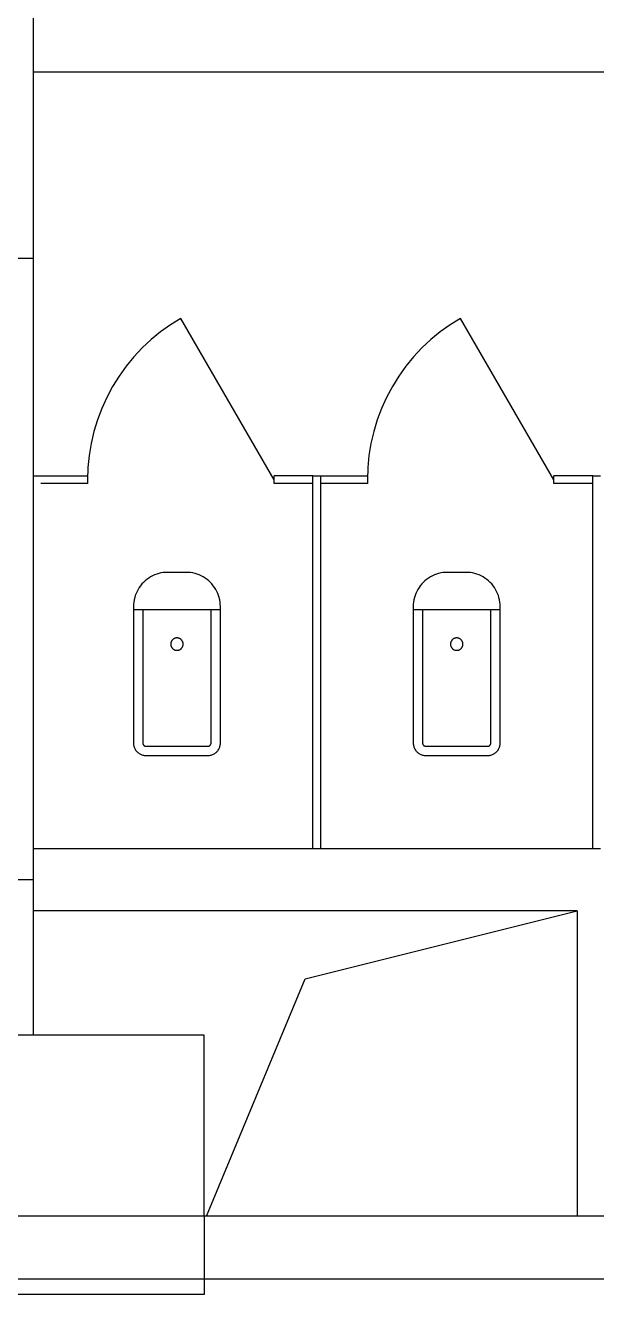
# Model space of a CAD drawing. Extents: x -81148 to 10972, y -53931 to 52487.
# Drawn here: x -60283 to -58445, y -35421 to -31336 of the extents above; entities that cross this region are included whole.
import ezdxf

# ---------------------------------------------------------------- set-up
doc = ezdxf.new("R2010")
doc.units = 0
doc.layers.get('0').update_dxf_attribs({"linetype": 'CONTINUOUS'})

msp = doc.modelspace()

# ---------------------------------------------------------------- linework, layer by layer
for p, q in [((-60257.9, -31286.4), (-60257.9, -31386.4)), ((-60257.9, -31386.4), (-60257.9, -31486.4)), ((-60257.9, -31486.4), (-58207.9, -31486.4)), ((-60257.9, -31486.4), (-60257.9, -32086.4)), ((-60257.9, -32086.4), (-60507.9, -32086.4)), ((-60257.9, -32086.4), (-60257.9, -32786.4)), ((-59816.3, -32300.1), (-59848.2, -32322.9)), ((-59782.9, -32279.3), (-59816.3, -32300.1)), ((-59482.9, -32798.9), (-59782.9, -32279.3)), ((-58916.3, -32300.1), (-58948.2, -32322.9)), ((-58882.9, -32279.3), (-58916.3, -32300.1)), ((-58582.9, -32798.9), (-58882.9, -32279.3)), ((-59878.5, -32347.8), (-59907.2, -32374.7)), ((-59848.2, -32322.9), (-59878.5, -32347.8)), ((-58978.5, -32347.8), (-59007.2, -32374.7)), ((-58948.2, -32322.9), (-58978.5, -32347.8)), ((-59907.2, -32374.7), (-59934, -32403.3)), ((-59007.2, -32374.7), (-59034, -32403.3)), ((-59958.9, -32433.7), (-59981.8, -32465.6)), ((-59934, -32403.3), (-59958.9, -32433.7)), ((-59058.9, -32433.7), (-59081.8, -32465.6)), ((-59034, -32403.3), (-59058.9, -32433.7)), ((-59981.8, -32465.6), (-60002.5, -32498.9)), ((-59081.8, -32465.6), (-59102.5, -32498.9)), ((-60002.5, -32498.9), (-60021, -32533.6)), ((-59102.5, -32498.9), (-59121, -32533.6)), ((-60021, -32533.6), (-60037.2, -32569.3)), ((-59121, -32533.6), (-59137.2, -32569.3)), ((-60037.2, -32569.3), (-60051.1, -32606.1)), ((-59137.2, -32569.3), (-59151.1, -32606.1)), ((-60051.1, -32606.1), (-60062.5, -32643.7)), ((-59151.1, -32606.1), (-59162.5, -32643.7)), ((-60062.5, -32643.7), (-60071.4, -32681.9)), ((-59162.5, -32643.7), (-59171.4, -32681.9)), ((-60077.8, -32720.6), (-60081.6, -32759.7)), ((-60071.4, -32681.9), (-60077.8, -32720.6)), ((-59177.8, -32720.6), (-59181.6, -32759.7)), ((-59171.4, -32681.9), (-59177.8, -32720.6)), ((-60081.6, -32759.7), (-60082.9, -32798.9)), ((-59181.6, -32759.7), (-59182.9, -32798.9)), ((-60257.9, -32786.4), (-60082.9, -32786.4)), ((-60257.9, -32786.4), (-60257.9, -33986.4)), ((-60082.9, -32786.4), (-60082.9, -32811.4)), ((-59482.9, -32811.4), (-59482.9, -32786.4)), ((-59357.9, -32786.4), (-59482.9, -32786.4)), ((-59357.9, -32786.4), (-59332.9, -32786.4)), ((-59357.9, -32811.4), (-59357.9, -32786.4)), ((-59332.9, -32811.4), (-59332.9, -32786.4)), ((-59332.9, -32786.4), (-59182.9, -32786.4)), ((-59182.9, -32786.4), (-59182.9, -32811.4)), ((-58582.9, -32811.4), (-58582.9, -32786.4)), ((-58457.9, -32786.4), (-58582.9, -32786.4)), ((-58457.9, -32786.4), (-58432.9, -32786.4)), ((-58457.9, -32811.4), (-58457.9, -32786.4)), ((-60082.9, -32811.4), (-60232.9, -32811.4)), ((-59357.9, -32811.4), (-59482.9, -32811.4)), ((-59357.9, -33986.4), (-59357.9, -32811.4)), ((-59332.9, -33986.4), (-59332.9, -32811.4)), ((-59182.9, -32811.4), (-59332.9, -32811.4)), ((-58457.9, -32811.4), (-58582.9, -32811.4)), ((-58457.9, -33986.4), (-58457.9, -32811.4)), ((-59903, -33129), (-59907.9, -33134.3)), ((-59897.7, -33124.1), (-59903, -33129)), ((-59892.2, -33119.5), (-59897.7, -33124.1)), ((-59886.3, -33115.3), (-59892.2, -33119.5)), ((-59880.2, -33111.5), (-59886.3, -33115.3)), ((-59873.8, -33108.1), (-59880.2, -33111.5)), ((-59867.3, -33105.2), (-59873.8, -33108.1)), ((-59860.6, -33102.6), (-59867.3, -33105.2)), ((-59853.7, -33100.5), (-59860.6, -33102.6)), ((-59846.7, -33098.9), (-59853.7, -33100.5)), ((-59839.6, -33097.7), (-59846.7, -33098.9)), ((-59832.4, -33097), (-59839.6, -33097.7)), ((-59825.2, -33096.8), (-59832.4, -33097)), ((-59765.6, -33096.8), (-59825.2, -33096.8)), ((-59758.4, -33097), (-59765.6, -33096.8)), ((-59751.3, -33097.7), (-59758.4, -33097)), ((-59744.2, -33098.9), (-59751.3, -33097.7)), ((-59737.2, -33100.5), (-59744.2, -33098.9)), ((-59730.3, -33102.6), (-59737.2, -33100.5)), ((-59723.5, -33105.2), (-59730.3, -33102.6)), ((-59717, -33108.1), (-59723.5, -33105.2)), ((-59710.6, -33111.5), (-59717, -33108.1)), ((-59704.5, -33115.3), (-59710.6, -33111.5)), ((-59698.7, -33119.5), (-59704.5, -33115.3)), ((-59693.1, -33124.1), (-59698.7, -33119.5)), ((-59687.8, -33129), (-59693.1, -33124.1)), ((-59682.9, -33134.3), (-59687.8, -33129)), ((-59003, -33129), (-59007.9, -33134.3)), ((-58997.7, -33124.1), (-59003, -33129)), ((-58992.2, -33119.5), (-58997.7, -33124.1)), ((-58986.3, -33115.3), (-58992.2, -33119.5)), ((-58980.2, -33111.5), (-58986.3, -33115.3)), ((-58973.8, -33108.1), (-58980.2, -33111.5)), ((-58967.3, -33105.2), (-58973.8, -33108.1)), ((-58960.6, -33102.6), (-58967.3, -33105.2)), ((-58953.7, -33100.5), (-58960.6, -33102.6)), ((-58946.7, -33098.9), (-58953.7, -33100.5)), ((-58939.6, -33097.7), (-58946.7, -33098.9)), ((-58932.4, -33097), (-58939.6, -33097.7)), ((-58925.2, -33096.8), (-58932.4, -33097)), ((-58865.6, -33096.8), (-58925.2, -33096.8)), ((-58858.4, -33097), (-58865.6, -33096.8)), ((-58851.3, -33097.7), (-58858.4, -33097)), ((-58844.2, -33098.9), (-58851.3, -33097.7)), ((-58837.2, -33100.5), (-58844.2, -33098.9)), ((-58830.3, -33102.6), (-58837.2, -33100.5)), ((-58823.5, -33105.2), (-58830.3, -33102.6)), ((-58817, -33108.1), (-58823.5, -33105.2)), ((-58810.6, -33111.5), (-58817, -33108.1)), ((-58804.5, -33115.3), (-58810.6, -33111.5)), ((-58798.7, -33119.5), (-58804.5, -33115.3)), ((-58793.1, -33124.1), (-58798.7, -33119.5)), ((-58787.8, -33129), (-58793.1, -33124.1)), ((-58782.9, -33134.3), (-58787.8, -33129)), ((-59926.8, -33164.7), (-59929.4, -33171.4)), ((-59923.9, -33158.1), (-59926.8, -33164.7)), ((-59920.5, -33151.8), (-59923.9, -33158.1)), ((-59916.7, -33145.7), (-59920.5, -33151.8)), ((-59912.5, -33139.8), (-59916.7, -33145.7)), ((-59907.9, -33134.3), (-59912.5, -33139.8)), ((-59678.4, -33139.8), (-59682.9, -33134.3)), ((-59674.2, -33145.7), (-59678.4, -33139.8)), ((-59670.4, -33151.8), (-59674.2, -33145.7)), ((-59667, -33158.1), (-59670.4, -33151.8)), ((-59664, -33164.7), (-59667, -33158.1)), ((-59661.5, -33171.4), (-59664, -33164.7)), ((-59026.8, -33164.7), (-59029.4, -33171.4)), ((-59023.9, -33158.1), (-59026.8, -33164.7)), ((-59020.5, -33151.8), (-59023.9, -33158.1)), ((-59016.7, -33145.7), (-59020.5, -33151.8)), ((-59012.5, -33139.8), (-59016.7, -33145.7)), ((-59007.9, -33134.3), (-59012.5, -33139.8)), ((-58778.4, -33139.8), (-58782.9, -33134.3)), ((-58774.2, -33145.7), (-58778.4, -33139.8)), ((-58770.4, -33151.8), (-58774.2, -33145.7)), ((-58767, -33158.1), (-58770.4, -33151.8)), ((-58764, -33164.7), (-58767, -33158.1)), ((-58761.5, -33171.4), (-58764, -33164.7)), ((-59935, -33199.6), (-59935.2, -33206.8)), ((-59935.2, -33206.8), (-59935.2, -33216.8)), ((-59934.3, -33192.4), (-59935, -33199.6)), ((-59933.1, -33185.3), (-59934.3, -33192.4)), ((-59931.4, -33178.3), (-59933.1, -33185.3)), ((-59929.4, -33171.4), (-59931.4, -33178.3)), ((-59659.4, -33178.3), (-59661.5, -33171.4)), ((-59657.7, -33185.3), (-59659.4, -33178.3)), ((-59656.6, -33192.4), (-59657.7, -33185.3)), ((-59655.9, -33199.6), (-59656.6, -33192.4)), ((-59655.6, -33206.8), (-59655.9, -33199.6)), ((-59655.6, -33216.8), (-59655.6, -33206.8)), ((-59035, -33199.6), (-59035.2, -33206.8)), ((-59035.2, -33206.8), (-59035.2, -33216.8)), ((-59034.3, -33192.4), (-59035, -33199.6)), ((-59033.1, -33185.3), (-59034.3, -33192.4)), ((-59031.4, -33178.3), (-59033.1, -33185.3)), ((-59029.4, -33171.4), (-59031.4, -33178.3)), ((-58759.4, -33178.3), (-58761.5, -33171.4)), ((-58757.7, -33185.3), (-58759.4, -33178.3)), ((-58756.6, -33192.4), (-58757.7, -33185.3)), ((-58755.9, -33199.6), (-58756.6, -33192.4)), ((-58755.6, -33206.8), (-58755.9, -33199.6)), ((-58755.6, -33216.8), (-58755.6, -33206.8)), ((-59935.2, -33216.8), (-59905.2, -33216.8)), ((-59935.2, -33216.8), (-59935.2, -33646.4)), ((-59905.2, -33216.8), (-59905.2, -33646.4)), ((-59905.2, -33216.8), (-59685.6, -33216.8)), ((-59685.6, -33646.4), (-59685.6, -33216.8)), ((-59685.6, -33216.8), (-59655.6, -33216.8)), ((-59655.6, -33646.4), (-59655.6, -33216.8)), ((-59035.2, -33216.8), (-59005.2, -33216.8)), ((-59035.2, -33216.8), (-59035.2, -33646.4)), ((-59005.2, -33216.8), (-59005.2, -33646.4)), ((-59005.2, -33216.8), (-58785.6, -33216.8)), ((-58785.6, -33646.4), (-58785.6, -33216.8)), ((-58785.6, -33216.8), (-58755.6, -33216.8)), ((-58755.6, -33646.4), (-58755.6, -33216.8)), ((-59815.2, -33325.2), (-59815.4, -33326.5)), ((-59815.4, -33326.5), (-59815.4, -33327.8)), ((-59815.4, -33327.8), (-59815.4, -33329.1)), ((-59815.4, -33329.1), (-59815.2, -33330.4)), ((-59815, -33323.9), (-59815.2, -33325.2)), ((-59815.2, -33330.4), (-59815, -33331.7)), ((-59814.7, -33322.7), (-59815, -33323.9)), ((-59815, -33331.7), (-59814.7, -33333)), ((-59814.4, -33321.4), (-59814.7, -33322.7)), ((-59814.7, -33333), (-59814.4, -33334.3)), ((-59813.9, -33320.2), (-59814.4, -33321.4)), ((-59813.4, -33319), (-59813.9, -33320.2)), ((-59812.7, -33317.8), (-59813.4, -33319)), ((-59812, -33316.7), (-59812.7, -33317.8)), ((-59811.3, -33315.7), (-59812, -33316.7)), ((-59810.5, -33314.6), (-59811.3, -33315.7)), ((-59809.6, -33313.7), (-59810.5, -33314.6)), ((-59808.6, -33312.8), (-59809.6, -33313.7)), ((-59807.6, -33312), (-59808.6, -33312.8)), ((-59806.5, -33311.2), (-59807.6, -33312)), ((-59805.4, -33310.5), (-59806.5, -33311.2)), ((-59804.3, -33309.9), (-59805.4, -33310.5)), ((-59803.1, -33309.4), (-59804.3, -33309.9)), ((-59801.8, -33308.9), (-59803.1, -33309.4)), ((-59800.6, -33308.5), (-59801.8, -33308.9)), ((-59799.3, -33308.2), (-59800.6, -33308.5)), ((-59798, -33308), (-59799.3, -33308.2)), ((-59796.7, -33307.9), (-59798, -33308)), ((-59795.4, -33307.8), (-59796.7, -33307.9)), ((-59794.1, -33307.9), (-59795.4, -33307.8)), ((-59792.8, -33308), (-59794.1, -33307.9)), ((-59791.5, -33308.2), (-59792.8, -33308)), ((-59790.2, -33308.5), (-59791.5, -33308.2)), ((-59789, -33308.9), (-59790.2, -33308.5)), ((-59787.8, -33309.4), (-59789, -33308.9)), ((-59786.6, -33309.9), (-59787.8, -33309.4)), ((-59785.4, -33310.5), (-59786.6, -33309.9)), ((-59784.3, -33311.2), (-59785.4, -33310.5)), ((-59783.2, -33312), (-59784.3, -33311.2)), ((-59782.2, -33312.8), (-59783.2, -33312)), ((-59781.3, -33313.7), (-59782.2, -33312.8)), ((-59780.4, -33314.6), (-59781.3, -33313.7)), ((-59779.5, -33315.7), (-59780.4, -33314.6)), ((-59778.8, -33316.7), (-59779.5, -33315.7)), ((-59778.1, -33317.8), (-59778.8, -33316.7)), ((-59777.5, -33319), (-59778.1, -33317.8)), ((-59776.9, -33320.2), (-59777.5, -33319)), ((-59776.5, -33321.4), (-59776.9, -33320.2)), ((-59776.1, -33322.7), (-59776.5, -33321.4)), ((-59776.5, -33334.3), (-59776.1, -33333)), ((-59775.8, -33323.9), (-59776.1, -33322.7)), ((-59776.1, -33333), (-59775.8, -33331.7)), ((-59775.6, -33325.2), (-59775.8, -33323.9)), ((-59775.8, -33331.7), (-59775.6, -33330.4)), ((-59775.5, -33326.5), (-59775.6, -33325.2)), ((-59775.6, -33330.4), (-59775.5, -33329.1)), ((-59775.4, -33327.8), (-59775.5, -33326.5)), ((-59775.5, -33329.1), (-59775.4, -33327.8)), ((-58915.2, -33325.2), (-58915.4, -33326.5)), ((-58915.4, -33326.5), (-58915.4, -33327.8)), ((-58915.4, -33327.8), (-58915.4, -33329.1)), ((-58915.4, -33329.1), (-58915.2, -33330.4)), ((-58915, -33323.9), (-58915.2, -33325.2)), ((-58915.2, -33330.4), (-58915, -33331.7)), ((-58914.7, -33322.7), (-58915, -33323.9)), ((-58915, -33331.7), (-58914.7, -33333)), ((-58914.4, -33321.4), (-58914.7, -33322.7)), ((-58914.7, -33333), (-58914.4, -33334.3)), ((-58913.9, -33320.2), (-58914.4, -33321.4)), ((-58913.4, -33319), (-58913.9, -33320.2)), ((-58912.7, -33317.8), (-58913.4, -33319)), ((-58912, -33316.7), (-58912.7, -33317.8)), ((-58911.3, -33315.7), (-58912, -33316.7)), ((-58910.5, -33314.6), (-58911.3, -33315.7)), ((-58909.6, -33313.7), (-58910.5, -33314.6)), ((-58908.6, -33312.8), (-58909.6, -33313.7)), ((-58907.6, -33312), (-58908.6, -33312.8)), ((-58906.5, -33311.2), (-58907.6, -33312)), ((-58905.4, -33310.5), (-58906.5, -33311.2)), ((-58904.3, -33309.9), (-58905.4, -33310.5)), ((-58903.1, -33309.4), (-58904.3, -33309.9)), ((-58901.8, -33308.9), (-58903.1, -33309.4)), ((-58900.6, -33308.5), (-58901.8, -33308.9)), ((-58899.3, -33308.2), (-58900.6, -33308.5)), ((-58898, -33308), (-58899.3, -33308.2)), ((-58896.7, -33307.9), (-58898, -33308)), ((-58895.4, -33307.8), (-58896.7, -33307.9)), ((-58894.1, -33307.9), (-58895.4, -33307.8)), ((-58892.8, -33308), (-58894.1, -33307.9)), ((-58891.5, -33308.2), (-58892.8, -33308)), ((-58890.2, -33308.5), (-58891.5, -33308.2)), ((-58889, -33308.9), (-58890.2, -33308.5)), ((-58887.8, -33309.4), (-58889, -33308.9)), ((-58886.6, -33309.9), (-58887.8, -33309.4)), ((-58885.4, -33310.5), (-58886.6, -33309.9)), ((-58884.3, -33311.2), (-58885.4, -33310.5)), ((-58883.2, -33312), (-58884.3, -33311.2)), ((-58882.2, -33312.8), (-58883.2, -33312)), ((-58881.3, -33313.7), (-58882.2, -33312.8)), ((-58880.4, -33314.6), (-58881.3, -33313.7)), ((-58879.5, -33315.7), (-58880.4, -33314.6)), ((-58878.8, -33316.7), (-58879.5, -33315.7)), ((-58878.1, -33317.8), (-58878.8, -33316.7)), ((-58877.5, -33319), (-58878.1, -33317.8)), ((-58876.9, -33320.2), (-58877.5, -33319)), ((-58876.5, -33321.4), (-58876.9, -33320.2)), ((-58876.1, -33322.7), (-58876.5, -33321.4)), ((-58876.5, -33334.3), (-58876.1, -33333)), ((-58875.8, -33323.9), (-58876.1, -33322.7)), ((-58876.1, -33333), (-58875.8, -33331.7)), ((-58875.6, -33325.2), (-58875.8, -33323.9)), ((-58875.8, -33331.7), (-58875.6, -33330.4)), ((-58875.5, -33326.5), (-58875.6, -33325.2)), ((-58875.6, -33330.4), (-58875.5, -33329.1)), ((-58875.4, -33327.8), (-58875.5, -33326.5)), ((-58875.5, -33329.1), (-58875.4, -33327.8)), ((-59814.4, -33334.3), (-59813.9, -33335.5)), ((-59813.9, -33335.5), (-59813.4, -33336.7)), ((-59813.4, -33336.7), (-59812.7, -33337.8)), ((-59812.7, -33337.8), (-59812, -33338.9)), ((-59812, -33338.9), (-59811.3, -33340)), ((-59811.3, -33340), (-59810.5, -33341)), ((-59810.5, -33341), (-59809.6, -33342)), ((-59809.6, -33342), (-59808.6, -33342.9)), ((-59808.6, -33342.9), (-59807.6, -33343.7)), ((-59807.6, -33343.7), (-59806.5, -33344.5)), ((-59806.5, -33344.5), (-59805.4, -33345.1)), ((-59805.4, -33345.1), (-59804.3, -33345.8)), ((-59804.3, -33345.8), (-59803.1, -33346.3)), ((-59803.1, -33346.3), (-59801.8, -33346.8)), ((-59801.8, -33346.8), (-59800.6, -33347.1)), ((-59800.6, -33347.1), (-59799.3, -33347.4)), ((-59799.3, -33347.4), (-59798, -33347.7)), ((-59798, -33347.7), (-59796.7, -33347.8)), ((-59796.7, -33347.8), (-59795.4, -33347.8)), ((-59795.4, -33347.8), (-59794.1, -33347.8)), ((-59794.1, -33347.8), (-59792.8, -33347.7)), ((-59792.8, -33347.7), (-59791.5, -33347.4)), ((-59791.5, -33347.4), (-59790.2, -33347.1)), ((-59790.2, -33347.1), (-59789, -33346.8)), ((-59789, -33346.8), (-59787.8, -33346.3)), ((-59787.8, -33346.3), (-59786.6, -33345.8)), ((-59786.6, -33345.8), (-59785.4, -33345.1)), ((-59785.4, -33345.1), (-59784.3, -33344.5)), ((-59784.3, -33344.5), (-59783.2, -33343.7)), ((-59783.2, -33343.7), (-59782.2, -33342.9)), ((-59782.2, -33342.9), (-59781.3, -33342)), ((-59781.3, -33342), (-59780.4, -33341)), ((-59780.4, -33341), (-59779.5, -33340)), ((-59779.5, -33340), (-59778.8, -33338.9)), ((-59778.8, -33338.9), (-59778.1, -33337.8)), ((-59778.1, -33337.8), (-59777.5, -33336.7)), ((-59777.5, -33336.7), (-59776.9, -33335.5)), ((-59776.9, -33335.5), (-59776.5, -33334.3)), ((-58914.4, -33334.3), (-58913.9, -33335.5)), ((-58913.9, -33335.5), (-58913.4, -33336.7)), ((-58913.4, -33336.7), (-58912.7, -33337.8)), ((-58912.7, -33337.8), (-58912, -33338.9)), ((-58912, -33338.9), (-58911.3, -33340)), ((-58911.3, -33340), (-58910.5, -33341)), ((-58910.5, -33341), (-58909.6, -33342)), ((-58909.6, -33342), (-58908.6, -33342.9)), ((-58908.6, -33342.9), (-58907.6, -33343.7)), ((-58907.6, -33343.7), (-58906.5, -33344.5)), ((-58906.5, -33344.5), (-58905.4, -33345.1)), ((-58905.4, -33345.1), (-58904.3, -33345.8)), ((-58904.3, -33345.8), (-58903.1, -33346.3)), ((-58903.1, -33346.3), (-58901.8, -33346.8)), ((-58901.8, -33346.8), (-58900.6, -33347.1)), ((-58900.6, -33347.1), (-58899.3, -33347.4)), ((-58899.3, -33347.4), (-58898, -33347.7)), ((-58898, -33347.7), (-58896.7, -33347.8)), ((-58896.7, -33347.8), (-58895.4, -33347.8)), ((-58895.4, -33347.8), (-58894.1, -33347.8)), ((-58894.1, -33347.8), (-58892.8, -33347.7)), ((-58892.8, -33347.7), (-58891.5, -33347.4)), ((-58891.5, -33347.4), (-58890.2, -33347.1)), ((-58890.2, -33347.1), (-58889, -33346.8)), ((-58889, -33346.8), (-58887.8, -33346.3)), ((-58887.8, -33346.3), (-58886.6, -33345.8)), ((-58886.6, -33345.8), (-58885.4, -33345.1)), ((-58885.4, -33345.1), (-58884.3, -33344.5)), ((-58884.3, -33344.5), (-58883.2, -33343.7)), ((-58883.2, -33343.7), (-58882.2, -33342.9)), ((-58882.2, -33342.9), (-58881.3, -33342)), ((-58881.3, -33342), (-58880.4, -33341)), ((-58880.4, -33341), (-58879.5, -33340)), ((-58879.5, -33340), (-58878.8, -33338.9)), ((-58878.8, -33338.9), (-58878.1, -33337.8)), ((-58878.1, -33337.8), (-58877.5, -33336.7)), ((-58877.5, -33336.7), (-58876.9, -33335.5)), ((-58876.9, -33335.5), (-58876.5, -33334.3)), ((-59935.2, -33646.4), (-59935.1, -33649.1)), ((-59935.1, -33649.1), (-59934.9, -33651.7)), ((-59934.9, -33651.7), (-59934.4, -33654.2)), ((-59934.4, -33654.2), (-59933.8, -33656.8)), ((-59933.8, -33656.8), (-59933.1, -33659.3)), ((-59933.1, -33659.3), (-59932.2, -33661.8)), ((-59905.2, -33646.4), (-59905.2, -33647.1)), ((-59905.2, -33647.1), (-59905.1, -33647.7)), ((-59905.1, -33647.7), (-59905, -33648.4)), ((-59905, -33648.4), (-59904.9, -33649)), ((-59904.9, -33649), (-59904.7, -33649.7)), ((-59904.7, -33649.7), (-59904.4, -33650.3)), ((-59904.4, -33650.3), (-59904.2, -33650.9)), ((-59904.2, -33650.9), (-59903.9, -33651.4)), ((-59903.9, -33651.4), (-59903.5, -33652)), ((-59903.5, -33652), (-59903.1, -33652.5)), ((-59903.1, -33652.5), (-59902.7, -33653)), ((-59902.7, -33653), (-59902.3, -33653.5)), ((-59902.3, -33653.5), (-59901.8, -33654)), ((-59901.8, -33654), (-59901.3, -33654.4)), ((-59901.3, -33654.4), (-59900.8, -33654.8)), ((-59900.8, -33654.8), (-59900.2, -33655.1)), ((-59900.2, -33655.1), (-59899.6, -33655.4)), ((-59899.6, -33655.4), (-59899, -33655.7)), ((-59899, -33655.7), (-59898.4, -33655.9)), ((-59898.4, -33655.9), (-59897.8, -33656.1)), ((-59897.8, -33656.1), (-59897.1, -33656.3)), ((-59897.1, -33656.3), (-59896.5, -33656.4)), ((-59896.5, -33656.4), (-59895.9, -33656.4)), ((-59895.9, -33656.4), (-59895.2, -33656.4)), ((-59895.2, -33656.4), (-59695.6, -33656.4)), ((-59695.6, -33656.4), (-59695, -33656.4)), ((-59695, -33656.4), (-59694.3, -33656.4)), ((-59694.3, -33656.4), (-59693.7, -33656.3)), ((-59693.7, -33656.3), (-59693, -33656.1)), ((-59693, -33656.1), (-59692.4, -33655.9)), ((-59692.4, -33655.9), (-59691.8, -33655.7)), ((-59691.8, -33655.7), (-59691.2, -33655.4)), ((-59691.2, -33655.4), (-59690.6, -33655.1)), ((-59690.6, -33655.1), (-59690.1, -33654.8)), ((-59690.1, -33654.8), (-59689.5, -33654.4)), ((-59689.5, -33654.4), (-59689, -33654)), ((-59689, -33654), (-59688.6, -33653.5)), ((-59688.6, -33653.5), (-59688.1, -33653)), ((-59688.1, -33653), (-59687.7, -33652.5)), ((-59687.7, -33652.5), (-59687.3, -33652)), ((-59687.3, -33652), (-59687, -33651.4)), ((-59687, -33651.4), (-59686.7, -33650.9)), ((-59686.7, -33650.9), (-59686.4, -33650.3)), ((-59686.4, -33650.3), (-59686.2, -33649.7)), ((-59686.2, -33649.7), (-59686, -33649)), ((-59686, -33649), (-59685.8, -33648.4)), ((-59685.8, -33648.4), (-59685.7, -33647.7)), ((-59685.7, -33647.1), (-59685.6, -33646.4)), ((-59685.7, -33647.7), (-59685.7, -33647.1)), ((-59658.7, -33661.8), (-59657.8, -33659.3)), ((-59657.8, -33659.3), (-59657, -33656.8)), ((-59657, -33656.8), (-59656.4, -33654.2)), ((-59656.4, -33654.2), (-59656, -33651.7)), ((-59656, -33651.7), (-59655.7, -33649.1)), ((-59655.7, -33649.1), (-59655.6, -33646.4)), ((-59035.2, -33646.4), (-59035.1, -33649.1)), ((-59035.1, -33649.1), (-59034.9, -33651.7)), ((-59034.9, -33651.7), (-59034.4, -33654.2)), ((-59034.4, -33654.2), (-59033.8, -33656.8)), ((-59033.8, -33656.8), (-59033.1, -33659.3)), ((-59033.1, -33659.3), (-59032.2, -33661.8)), ((-59005.2, -33646.4), (-59005.2, -33647.1)), ((-59005.2, -33647.1), (-59005.1, -33647.7)), ((-59005.1, -33647.7), (-59005, -33648.4)), ((-59005, -33648.4), (-59004.9, -33649)), ((-59004.9, -33649), (-59004.7, -33649.7)), ((-59004.7, -33649.7), (-59004.4, -33650.3)), ((-59004.4, -33650.3), (-59004.2, -33650.9)), ((-59004.2, -33650.9), (-59003.9, -33651.4)), ((-59003.9, -33651.4), (-59003.5, -33652)), ((-59003.5, -33652), (-59003.1, -33652.5)), ((-59003.1, -33652.5), (-59002.7, -33653)), ((-59002.7, -33653), (-59002.3, -33653.5)), ((-59002.3, -33653.5), (-59001.8, -33654)), ((-59001.8, -33654), (-59001.3, -33654.4)), ((-59001.3, -33654.4), (-59000.8, -33654.8)), ((-59000.8, -33654.8), (-59000.2, -33655.1)), ((-59000.2, -33655.1), (-58999.6, -33655.4)), ((-58999.6, -33655.4), (-58999, -33655.7)), ((-58999, -33655.7), (-58998.4, -33655.9)), ((-58998.4, -33655.9), (-58997.8, -33656.1)), ((-58997.8, -33656.1), (-58997.1, -33656.3)), ((-58997.1, -33656.3), (-58996.5, -33656.4)), ((-58996.5, -33656.4), (-58995.9, -33656.4)), ((-58995.9, -33656.4), (-58995.2, -33656.4)), ((-58995.2, -33656.4), (-58795.6, -33656.4)), ((-58795.6, -33656.4), (-58795, -33656.4)), ((-58795, -33656.4), (-58794.3, -33656.4)), ((-58794.3, -33656.4), (-58793.7, -33656.3)), ((-58793.7, -33656.3), (-58793, -33656.1)), ((-58793, -33656.1), (-58792.4, -33655.9)), ((-58792.4, -33655.9), (-58791.8, -33655.7)), ((-58791.8, -33655.7), (-58791.2, -33655.4)), ((-58791.2, -33655.4), (-58790.6, -33655.1)), ((-58790.6, -33655.1), (-58790.1, -33654.8)), ((-58790.1, -33654.8), (-58789.5, -33654.4)), ((-58789.5, -33654.4), (-58789, -33654)), ((-58789, -33654), (-58788.6, -33653.5)), ((-58788.6, -33653.5), (-58788.1, -33653)), ((-58788.1, -33653), (-58787.7, -33652.5)), ((-58787.7, -33652.5), (-58787.3, -33652)), ((-58787.3, -33652), (-58787, -33651.4)), ((-58787, -33651.4), (-58786.7, -33650.9)), ((-58786.7, -33650.9), (-58786.4, -33650.3)), ((-58786.4, -33650.3), (-58786.2, -33649.7)), ((-58786.2, -33649.7), (-58786, -33649)), ((-58786, -33649), (-58785.8, -33648.4)), ((-58785.8, -33648.4), (-58785.7, -33647.7)), ((-58785.7, -33647.1), (-58785.6, -33646.4)), ((-58785.7, -33647.7), (-58785.7, -33647.1)), ((-58758.7, -33661.8), (-58757.8, -33659.3)), ((-58757.8, -33659.3), (-58757, -33656.8)), ((-58757, -33656.8), (-58756.4, -33654.2)), ((-58756.4, -33654.2), (-58756, -33651.7)), ((-58756, -33651.7), (-58755.7, -33649.1)), ((-58755.7, -33649.1), (-58755.6, -33646.4)), ((-59932.2, -33661.8), (-59931.1, -33664.1)), ((-59931.1, -33664.1), (-59929.8, -33666.4)), ((-59929.8, -33666.4), (-59928.5, -33668.7)), ((-59928.5, -33668.7), (-59926.9, -33670.8)), ((-59926.9, -33670.8), (-59925.3, -33672.8)), ((-59925.3, -33672.8), (-59923.5, -33674.7)), ((-59923.5, -33674.7), (-59921.6, -33676.5)), ((-59921.6, -33676.5), (-59919.5, -33678.2)), ((-59919.5, -33678.2), (-59917.4, -33679.7)), ((-59917.4, -33679.7), (-59915.2, -33681.1)), ((-59915.2, -33681.1), (-59912.9, -33682.3)), ((-59912.9, -33682.3), (-59910.5, -33683.4)), ((-59910.5, -33683.4), (-59908.1, -33684.3)), ((-59908.1, -33684.3), (-59905.5, -33685.1)), ((-59905.5, -33685.1), (-59903, -33685.7)), ((-59903, -33685.7), (-59900.4, -33686.1)), ((-59900.4, -33686.1), (-59897.8, -33686.4)), ((-59897.8, -33686.4), (-59895.2, -33686.4)), ((-59895.2, -33686.4), (-59695.6, -33686.4)), ((-59695.6, -33686.4), (-59693, -33686.4)), ((-59693, -33686.4), (-59690.4, -33686.1)), ((-59690.4, -33686.1), (-59687.8, -33685.7)), ((-59687.8, -33685.7), (-59685.3, -33685.1)), ((-59685.3, -33685.1), (-59682.8, -33684.3)), ((-59682.8, -33684.3), (-59680.3, -33683.4)), ((-59680.3, -33683.4), (-59677.9, -33682.3)), ((-59677.9, -33682.3), (-59675.6, -33681.1)), ((-59675.6, -33681.1), (-59673.4, -33679.7)), ((-59673.4, -33679.7), (-59671.3, -33678.2)), ((-59671.3, -33678.2), (-59669.3, -33676.5)), ((-59669.3, -33676.5), (-59667.3, -33674.7)), ((-59667.3, -33674.7), (-59665.6, -33672.8)), ((-59665.6, -33672.8), (-59663.9, -33670.8)), ((-59663.9, -33670.8), (-59662.4, -33668.7)), ((-59662.4, -33668.7), (-59661, -33666.4)), ((-59661, -33666.4), (-59659.8, -33664.1)), ((-59659.8, -33664.1), (-59658.7, -33661.8)), ((-59032.2, -33661.8), (-59031.1, -33664.1)), ((-59031.1, -33664.1), (-59029.8, -33666.4)), ((-59029.8, -33666.4), (-59028.5, -33668.7)), ((-59028.5, -33668.7), (-59026.9, -33670.8)), ((-59026.9, -33670.8), (-59025.3, -33672.8)), ((-59025.3, -33672.8), (-59023.5, -33674.7)), ((-59023.5, -33674.7), (-59021.6, -33676.5)), ((-59021.6, -33676.5), (-59019.5, -33678.2)), ((-59019.5, -33678.2), (-59017.4, -33679.7)), ((-59017.4, -33679.7), (-59015.2, -33681.1)), ((-59015.2, -33681.1), (-59012.9, -33682.3)), ((-59012.9, -33682.3), (-59010.5, -33683.4)), ((-59010.5, -33683.4), (-59008.1, -33684.3)), ((-59008.1, -33684.3), (-59005.5, -33685.1)), ((-59005.5, -33685.1), (-59003, -33685.7)), ((-59003, -33685.7), (-59000.4, -33686.1)), ((-59000.4, -33686.1), (-58997.8, -33686.4)), ((-58997.8, -33686.4), (-58995.2, -33686.4)), ((-58995.2, -33686.4), (-58795.6, -33686.4)), ((-58795.6, -33686.4), (-58793, -33686.4)), ((-58793, -33686.4), (-58790.4, -33686.1)), ((-58790.4, -33686.1), (-58787.8, -33685.7)), ((-58787.8, -33685.7), (-58785.3, -33685.1)), ((-58785.3, -33685.1), (-58782.8, -33684.3)), ((-58782.8, -33684.3), (-58780.3, -33683.4)), ((-58780.3, -33683.4), (-58777.9, -33682.3)), ((-58777.9, -33682.3), (-58775.6, -33681.1)), ((-58775.6, -33681.1), (-58773.4, -33679.7)), ((-58773.4, -33679.7), (-58771.3, -33678.2)), ((-58771.3, -33678.2), (-58769.3, -33676.5)), ((-58769.3, -33676.5), (-58767.3, -33674.7)), ((-58767.3, -33674.7), (-58765.6, -33672.8)), ((-58765.6, -33672.8), (-58763.9, -33670.8)), ((-58763.9, -33670.8), (-58762.4, -33668.7)), ((-58762.4, -33668.7), (-58761, -33666.4)), ((-58761, -33666.4), (-58759.8, -33664.1)), ((-58759.8, -33664.1), (-58758.7, -33661.8)), ((-59357.9, -33986.4), (-60257.9, -33986.4)), ((-60257.9, -33986.4), (-60257.9, -34086.4)), ((-59332.9, -33986.4), (-59357.9, -33986.4)), ((-58457.9, -33986.4), (-59332.9, -33986.4)), ((-58432.9, -33986.4), (-58457.9, -33986.4)), ((-60257.9, -34086.4), (-60507.9, -34086.4)), ((-60257.9, -34086.4), (-60257.9, -34186.4)), ((-58507.9, -34186.4), (-60257.9, -34186.4)), ((-60257.9, -34186.4), (-60257.9, -34586.4)), ((-59383.3, -34404.9), (-58507.9, -34186.4)), ((-58507.9, -34186.4), (-58507.9, -35168.9)), ((-59700.6, -35168.9), (-59383.3, -34404.9)), ((-59707.9, -34586.4), (-60542.9, -34586.4)), ((-59707.9, -35168.9), (-59707.9, -34586.4)), ((-59707.9, -35168.9), (-60542.9, -35168.9)), ((-56025.4, -35168.9), (-59707.9, -35168.9)), ((-59707.9, -35168.9), (-59707.9, -35370.2)), ((-60542.9, -35370.2), (-59707.9, -35370.2)), ((-59707.9, -35370.2), (-55825.4, -35370.2)), ((-59707.9, -35370.2), (-59707.9, -35421.4)), ((-59707.9, -35421.4), (-60307.9, -35421.4))]:
    msp.add_line(p, q)

doc.saveas('drawing.dxf')
